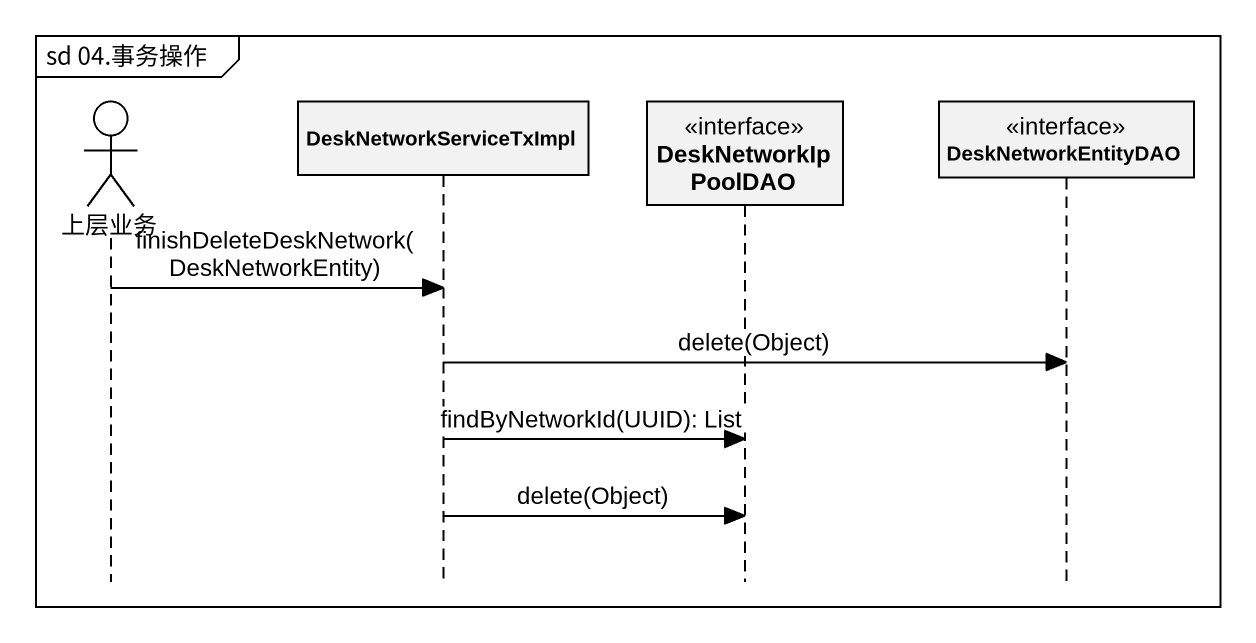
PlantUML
@startuml
mainframe sd 04.事务操作
hide footbox
actor 上层业务
participant DeskNetworkServiceTxImpl
participant DeskNetworkIpPoolDAO <<interface>>
participant DeskNetworkEntityDAO <<interface>>

上层业务 -> DeskNetworkServiceTxImpl : finishDeleteDeskNetwork(DeskNetworkEntity)
DeskNetworkServiceTxImpl -> DeskNetworkEntityDAO : delete(Object)
DeskNetworkServiceTxImpl -> DeskNetworkIpPoolDAO : findByNetworkId(UUID): List
DeskNetworkServiceTxImpl -> DeskNetworkIpPoolDAO : delete(Object)
@enduml
